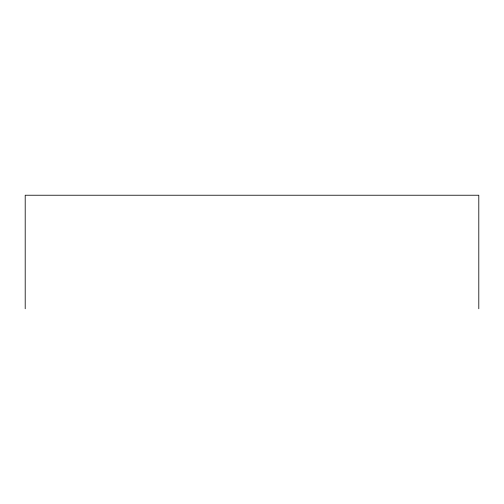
<?xml version="1.0" encoding="UTF-8"?>
<svg xmlns="http://www.w3.org/2000/svg" width="504" height="504" viewBox="0 0 504 504"><rect width="100%" height="100%" fill="white"/><g stroke="black" fill="none" stroke-linecap="round" stroke-linejoin="round"><path stroke-width="0.76" d="M478.8 308.769L478.8 195.231L25.2 195.231L25.2 308.769"/></g></svg>
